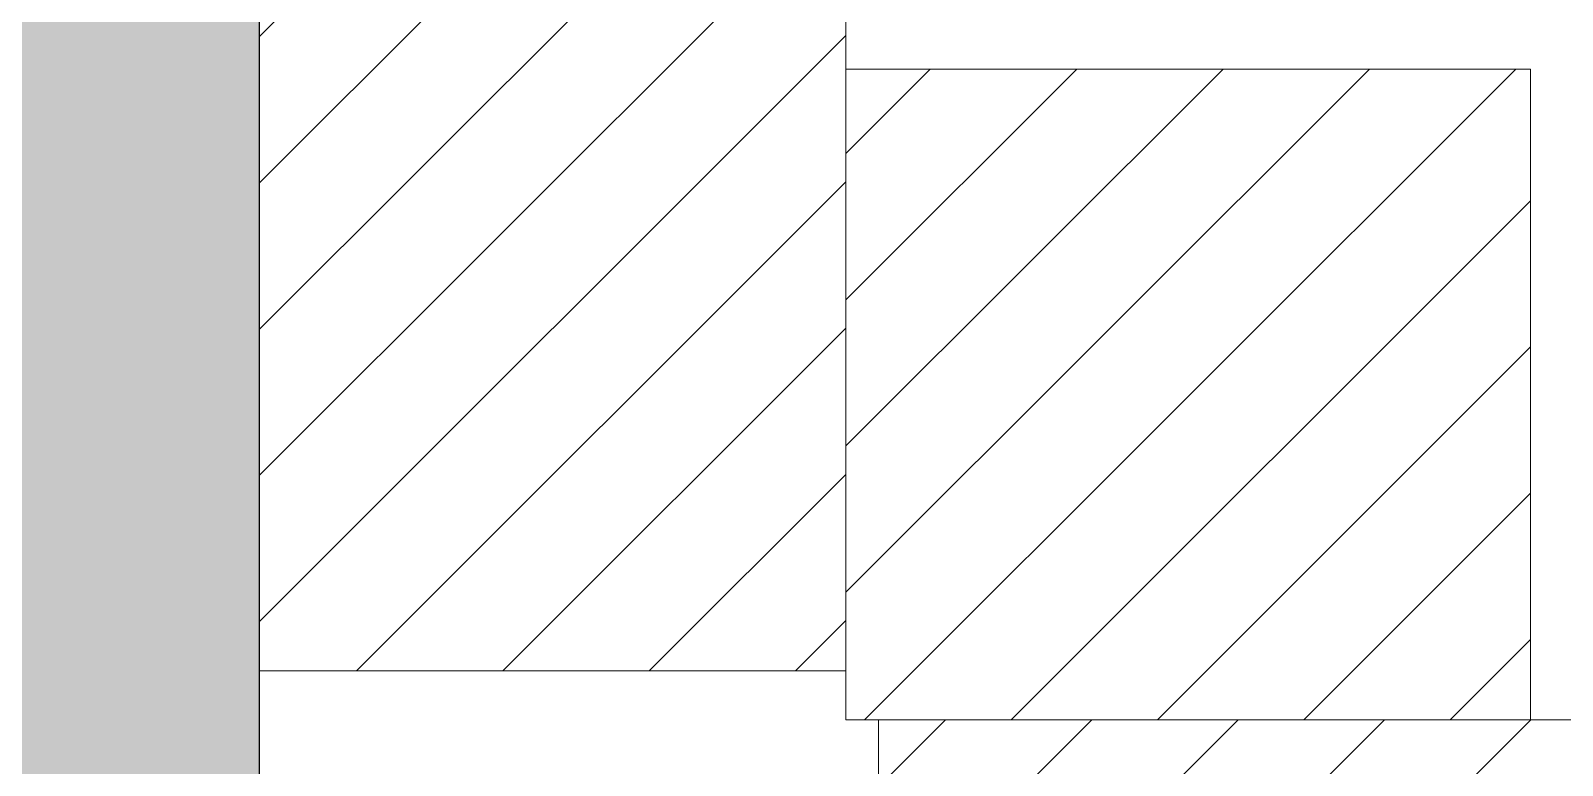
# Model space of a CAD drawing. Header units: millimetres. Extents: x -853320 to 19484, y -510814 to 9708.
# Drawn here: x 12081.86 to 12128.85, y 7843.91 to 7866.47 of the extents above; entities that cross this region are included whole.
import ezdxf

# ---------------------------------------------------------------- set-up
doc = ezdxf.new("R2010")
doc.units = ezdxf.units.MM
for name, color, linetype, lineweight in [('F_ARREDI', 7, 'Continuous', 5), ('F_LSB Lam.to BIANCO', 30, 'Continuous', 5), ('F_MASSELLO verniciato BVN_retino', 7, 'Continuous', 5), ('F_MULTI laminato OPACO', 1, 'Continuous', 5)]:
    doc.layers.add(name, color=color, linetype=linetype, lineweight=lineweight)
doc.layers.add('IA_ARREDI', color=73, linetype='Continuous')

# ---------------------------------------------------------------- blocks, each defined once
blk = doc.blocks.new('BAGNO-LAVANDERIA_pianta_sol.B')
at = {"layer": 'F_LSB Lam.to BIANCO', "true_color": 0x636466, "transparency": 33554687}
h = blk.add_hatch(dxfattribs=at)
h.set_pattern_fill('ANSI31', color=251)
h.set_pattern_definition([(45, (-10, -4.5), (-2.24506403, 2.24506403), [])])
h.paths.add_polyline_path([(866097.77, 518659.493), (865427.77, 518659.493), (865427.77, 518641.493), (866097.77, 518641.493)])
at = {"layer": 'F_MASSELLO verniciato BVN_retino', "true_color": 0x636466}
h = blk.add_hatch(dxfattribs=at)
h.set_pattern_fill('ANSI31', color=251)
h.set_pattern_definition([(45, (-1e-10, -1), (-2.24506403, 2.24506403), [])])
h.paths.add_polyline_path([(865426.77, 518679.468), (865426.77, 518659.493), (865447.77, 518659.493), (865447.77, 518679.468)])
at = {"layer": 'F_MULTI laminato OPACO', "true_color": 0x636466}
h = blk.add_hatch(dxfattribs=at)
h.set_pattern_fill('ANSI31', color=251)
h.set_pattern_definition([(45, (855251.2727, 458182.8863), (-2.24506403, 2.24506403), [])])
h.paths.add_polyline_path([(865408.77, 518692.993), (865426.77, 518692.993), (865426.77, 518660.993), (865408.77, 518660.993)])
at = {"layer": 'IA_ARREDI', "ltscale": 10, "true_color": 0xcecce6, "transparency": 33554559}
h = blk.add_hatch(color=254, dxfattribs=at)
h.dxf.hatch_style = 1
h.paths.add_polyline_path([(865408.77, 518292.993), (864235.77, 518292.993), (864235.77, 518692.993), (865408.77, 518692.993)])
at = {"layer": 'F_LSB Lam.to BIANCO'}
blk.add_lwpolyline([(866097.77, 518659.493), (865427.77, 518659.493), (865427.77, 518641.493), (866097.77, 518641.493)], close=True, dxfattribs=at)
at = {"layer": 'F_MASSELLO verniciato BVN_retino'}
blk.add_lwpolyline([(865426.77, 518679.468), (865447.77, 518679.468), (865447.77, 518659.493), (865426.77, 518659.493)], close=True, dxfattribs=at)
at = {"layer": 'F_MULTI laminato OPACO'}
blk.add_lwpolyline([(865408.77, 518692.993), (865426.77, 518692.993), (865426.77, 518660.993), (865408.77, 518660.993)], close=True, dxfattribs=at)
at = {"layer": 'IA_ARREDI', "ltscale": 10}
blk.add_lwpolyline([(865408.77, 518292.993), (864235.77, 518292.993), (864235.77, 518692.993), (865408.77, 518692.993)], close=True, dxfattribs=at)

msp = doc.modelspace()

# ---------------------------------------------------------------- block references
at = {"layer": 'F_ARREDI', "color": 2, "lineweight": 5}
msp.add_blockref('BAGNO-LAVANDERIA_pianta_sol.B', (-853319.899, -510814.178), dxfattribs=at)

doc.saveas('drawing.dxf')
